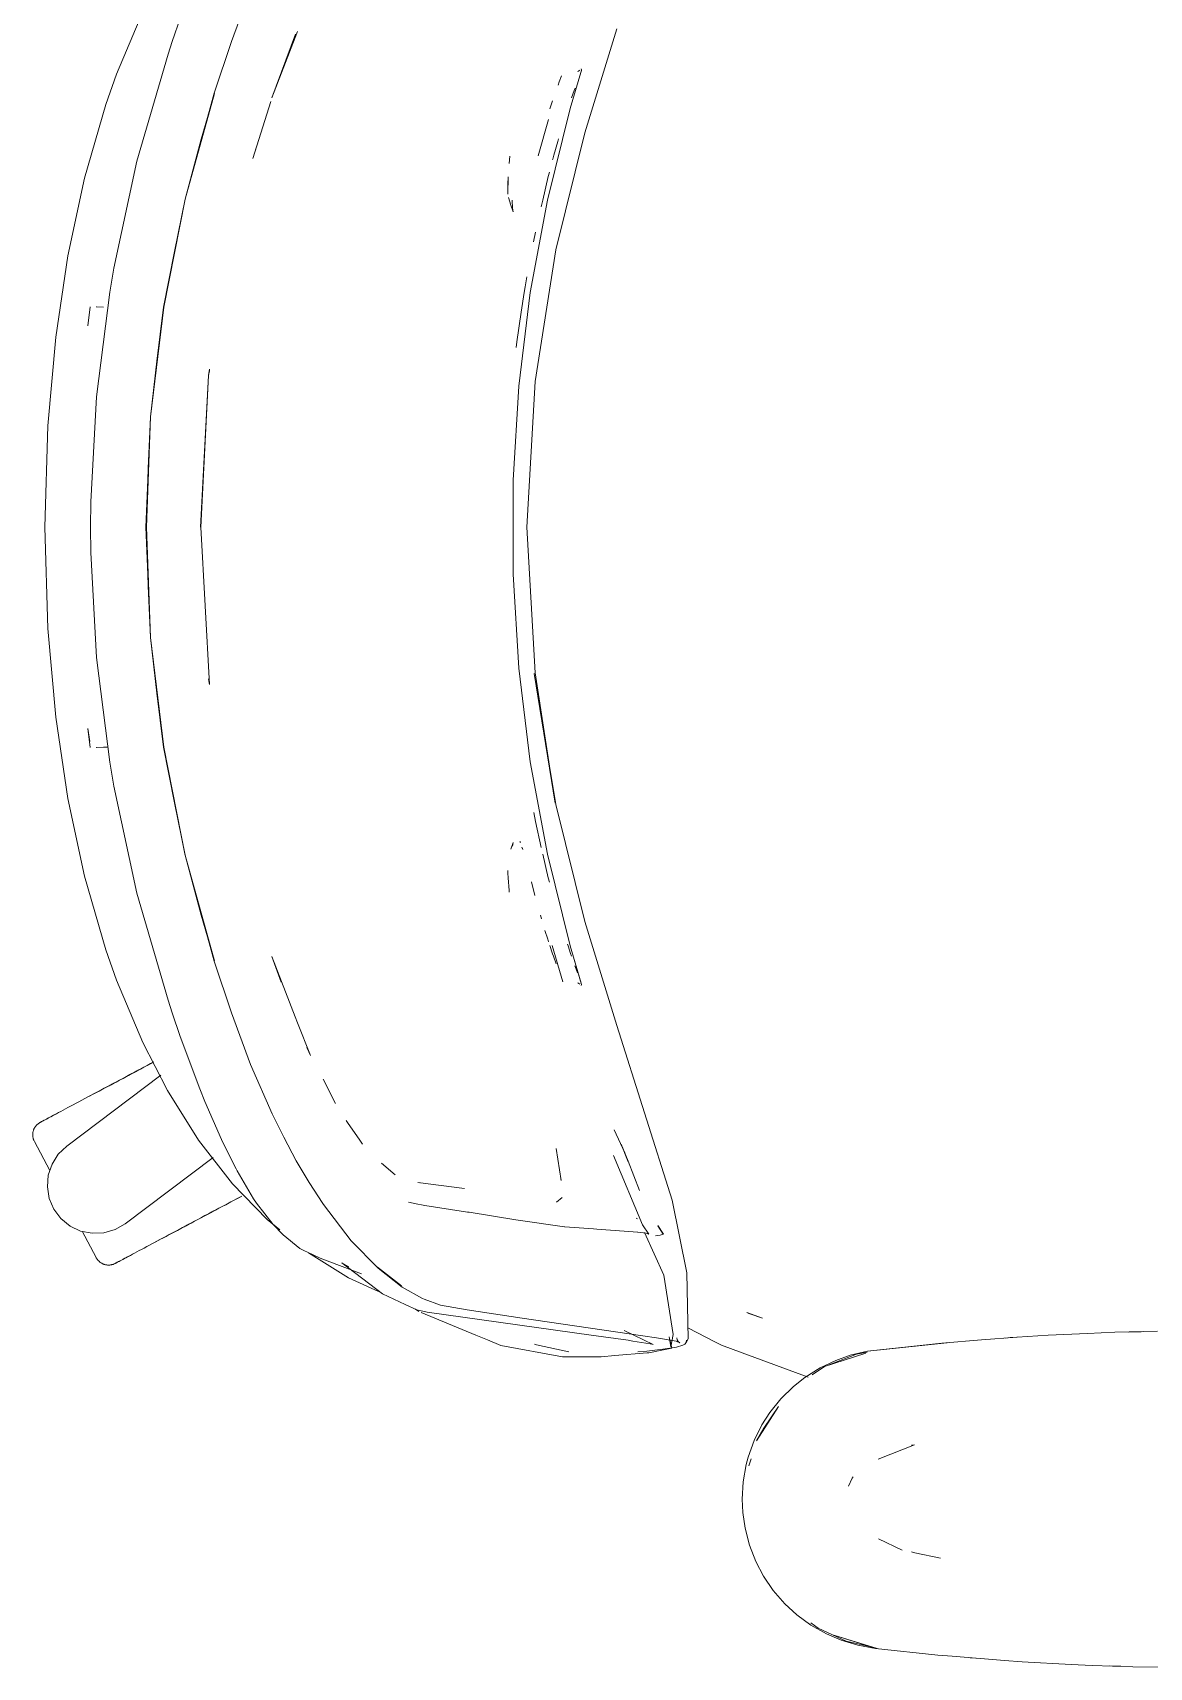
# Model space of a CAD drawing. Header units: millimetres. Extents: x 79795 to 317870, y -36033 to 97293.
# Drawn here: x 185654.2 to 185975.7, y 12498.5 to 12969.3 of the extents above; entities that cross this region are included whole.
import ezdxf

# ---------------------------------------------------------------- set-up
doc = ezdxf.new("R2010")
doc.units = ezdxf.units.MM
doc.header["$MEASUREMENT"] = 0
doc.layers.add('G-IMPT', color=8, linetype='CONTINUOUS', lineweight=9)
doc.layers.add('I-FURN', color=8, linetype='CONTINUOUS', lineweight=9)

msp = doc.modelspace()

# ---------------------------------------------------------------- linework, layer by layer
at = {"layer": 'G-IMPT'}
for p, q in [((185716.95, 12981.61), (185711.49, 12966.73)), ((185678.39, 12957.33), (185685.91, 12975.3)), ((185696.78, 12973.62), (185694.38, 12966.68)), ((185822.38, 12970.42), (185813.2, 12940.44)), ((185693.18, 12963.08), (185694.38, 12966.68)), ((185706.48, 12951.81), (185711.49, 12966.73)), ((185723.08, 12950.47), (185729.9, 12968.88)), ((185723.08, 12950.47), (185729.79, 12967.92)), ((185729.79, 12967.92), (185730.45, 12969.65)), ((185684.24, 12932.25), (185693.18, 12963.08)), ((185675.32, 12948.59), (185678.39, 12957.33)), ((185805.84, 12955.14), (185806.45, 12956.8)), ((185808.97, 12947.39), (185812.04, 12957.82)), ((185811.15, 12958.07), (185811.76, 12958.46)), ((185811.15, 12958.07), (185811.36, 12958.22)), ((185812.11, 12958.09), (185812.04, 12957.82)), ((185812.18, 12958.39), (185812.11, 12958.09)), ((185812.15, 12958.85), (185812.24, 12958.61)), ((185812.24, 12958.61), (185812.18, 12958.39)), ((185698.1, 12921.31), (185706.48, 12951.81)), ((185698.1, 12921.31), (185706.52, 12951.72)), ((185702.75, 12938.56), (185706.52, 12951.72)), ((185805.84, 12955.14), (185805.47, 12954.13)), ((185810.13, 12952.59), (185809.38, 12950.49)), ((185810.13, 12952.59), (185810.37, 12953.25)), ((185675.32, 12948.59), (185669.14, 12927.35)), ((185717.55, 12933), (185722.8, 12949.49)), ((185802.42, 12921.07), (185808.97, 12947.39)), ((185803.13, 12947.38), (185803.85, 12949.6)), ((185802.68, 12944.29), (185799.75, 12933.83)), ((185702.75, 12938.56), (185698.1, 12921.31)), ((185804.27, 12933.97), (185805.39, 12937.96)), ((185804.88, 12906.76), (185813.2, 12940.44)), ((185805.39, 12937.96), (185805.59, 12938.65)), ((185684.24, 12932.25), (185677.57, 12901.46)), ((185717.55, 12933), (185718.62, 12936.43)), ((185791.39, 12931.57), (185791.61, 12933.67)), ((185803.95, 12932.83), (185803.91, 12932.65)), ((185804.27, 12933.97), (185803.95, 12932.83)), ((185669.14, 12927.35), (185664.33, 12904.99)), ((185790.99, 12922.72), (185791.08, 12927.78)), ((185791.08, 12927.78), (185791, 12925.51)), ((185802.65, 12927.81), (185801.1, 12921.06)), ((185802.65, 12927.81), (185802.99, 12929.11)), ((185790.99, 12922.72), (185791, 12925.51)), ((185698.1, 12921.31), (185691.92, 12890.19)), ((185698.1, 12921.31), (185691.93, 12890.26)), ((185698.1, 12921.31), (185695.02, 12906.29)), ((185791.85, 12919.62), (185791.24, 12921.77)), ((185792.53, 12917.67), (185791.85, 12919.62)), ((185792.27, 12920.88), (185792.28, 12921.02)), ((185792.32, 12918.72), (185792.28, 12921.02)), ((185792.32, 12918.72), (185792.53, 12917.67)), ((185802.42, 12921.07), (185797.49, 12894.41)), ((185800.65, 12919.08), (185801.1, 12921.06)), ((185798.44, 12909.04), (185798.98, 12911.85)), ((185664.33, 12904.99), (185660.84, 12881.57)), ((185691.92, 12890.19), (185695.02, 12906.29)), ((185804.88, 12906.76), (185798.89, 12868.84)), ((185676.39, 12894.54), (185677.57, 12901.46)), ((185672.57, 12864.37), (185676.39, 12894.54)), ((185797.49, 12894.41), (185794.19, 12867.49)), ((185794.87, 12888.78), (185795.72, 12894.4)), ((185795.72, 12894.4), (185795.96, 12896.03)), ((185796.52, 12898.93), (185795.96, 12896.03)), ((185670.74, 12890.27), (185670.09, 12884.86)), ((185674.59, 12890.23), (185672.5, 12890.3)), ((185672.5, 12890.3), (185672.61, 12890.3)), ((185688.1, 12858.67), (185691.93, 12890.26)), ((185688.14, 12858.63), (185691.92, 12890.19)), ((185691.92, 12890.19), (185689.98, 12874.71)), ((185794.87, 12888.78), (185793.57, 12880.25)), ((185660.84, 12881.57), (185658.58, 12856)), ((185793.57, 12880.25), (185793.39, 12878.59)), ((185688.14, 12858.63), (185689.98, 12874.71)), ((185704.86, 12870.58), (185705.13, 12872.36)), ((185704.86, 12870.58), (185705.1, 12871.89)), ((185705.14, 12872.13), (185705.1, 12871.89)), ((185702.54, 12826.86), (185704.86, 12870.58)), ((185702.59, 12826.86), (185704.86, 12870.58)), ((185792.54, 12840.42), (185794.19, 12867.49)), ((185798.89, 12868.84), (185796.53, 12826.86)), ((185670.96, 12834.17), (185672.57, 12864.37)), ((185688.1, 12858.67), (185686.77, 12826.86)), ((185688.14, 12858.63), (185687, 12826.86)), ((185687.46, 12843.74), (185688.14, 12858.63)), ((185658.58, 12856), (185657.73, 12826.86)), ((185687.46, 12843.74), (185687, 12826.86)), ((185792.54, 12840.42), (185792.54, 12813.3)), ((185670.96, 12834.17), (185670.86, 12826.86)), ((185657.73, 12826.86), (185658.58, 12797.71)), ((185670.96, 12819.54), (185670.86, 12826.86)), ((185686.77, 12826.86), (185688.1, 12795.04)), ((185688.14, 12795.08), (185687, 12826.86)), ((185687.46, 12809.97), (185687, 12826.86)), ((185702.59, 12826.86), (185705.09, 12781.52)), ((185798.89, 12784.87), (185796.53, 12826.86)), ((185670.96, 12819.54), (185672.57, 12789.34)), ((185688.14, 12795.08), (185687.46, 12809.97)), ((185792.54, 12813.3), (185794.19, 12786.22)), ((185658.58, 12797.71), (185660.84, 12772.14)), ((185688.1, 12795.04), (185691.93, 12763.45)), ((185689.98, 12779), (185688.14, 12795.08)), ((185688.14, 12795.08), (185691.92, 12763.53)), ((185672.57, 12789.34), (185676.39, 12759.17)), ((185797.49, 12759.31), (185794.19, 12786.22)), ((185705.09, 12781.52), (185704.86, 12783.13)), ((185704.86, 12783.13), (185705.1, 12781.82)), ((185705.14, 12781.58), (185705.1, 12781.82)), ((185804.88, 12746.95), (185798.63, 12784.69)), ((185798.63, 12784.69), (185804.62, 12747.33)), ((185798.89, 12784.87), (185804.62, 12747.33)), ((185689.98, 12779), (185691.92, 12763.53)), ((185660.84, 12772.14), (185664.33, 12748.72)), ((185670.74, 12763.44), (185670.09, 12768.86)), ((185670.66, 12765.09), (185670.09, 12768.86)), ((185672.5, 12763.41), (185674.59, 12763.48)), ((185672.5, 12763.41), (185672.61, 12763.41)), ((185675.84, 12763.53), (185674.59, 12763.48)), ((185691.92, 12763.53), (185695.02, 12747.42)), ((185691.92, 12763.53), (185698.14, 12732.28)), ((185698.14, 12732.28), (185691.93, 12763.45)), ((185676.39, 12759.17), (185677.57, 12752.25)), ((185802.42, 12732.64), (185797.49, 12759.31)), ((185669.14, 12726.36), (185664.33, 12748.72)), ((185677.57, 12752.25), (185684.24, 12721.46)), ((185698.1, 12732.4), (185695.02, 12747.42)), ((185798.47, 12744.68), (185798.94, 12742.05)), ((185813.2, 12713.27), (185804.88, 12746.95)), ((185798.94, 12742.05), (185800.65, 12734.63)), ((185792.53, 12736.04), (185791.85, 12734.09)), ((185792.53, 12736.04), (185792.32, 12735)), ((185794.48, 12736.3), (185794.69, 12736.05)), ((185795.09, 12734.66), (185795.34, 12734.03)), ((185795.2, 12734.44), (185795.34, 12734.03)), ((185702.75, 12715.15), (185698.1, 12732.4)), ((185698.1, 12732.4), (185706.52, 12701.99)), ((185698.1, 12732.4), (185706.48, 12701.9)), ((185801.1, 12732.65), (185802.65, 12725.9)), ((185802.42, 12732.64), (185808.97, 12706.32)), ((185675.32, 12705.12), (185669.14, 12726.36)), ((185791, 12727.95), (185791, 12727.25)), ((185791.1, 12725.88), (185791, 12727.25)), ((185791.1, 12725.88), (185791.38, 12722.17)), ((185802.65, 12725.9), (185802.99, 12724.62)), ((185693.18, 12690.63), (185684.24, 12721.46)), ((185791.38, 12722.17), (185791.41, 12721.69)), ((185798.8, 12720.82), (185797.8, 12724.68)), ((185798.8, 12720.82), (185798.41, 12722.35)), ((185702.75, 12715.15), (185706.52, 12701.99)), ((185800.71, 12714.03), (185800.38, 12715.15)), ((185813.2, 12713.27), (185822.38, 12683.3)), ((185802.49, 12708.24), (185801.7, 12710.74)), ((185802.73, 12707.46), (185802.49, 12708.24)), ((185803.88, 12704.02), (185803.11, 12706.33)), ((185803.77, 12706.33), (185806.81, 12695.9)), ((185808.34, 12706.32), (185808.19, 12706.78)), ((185808.34, 12706.32), (185809.07, 12704.1)), ((185808.97, 12706.32), (185812.24, 12695.1)), ((185808.97, 12706.32), (185812.03, 12695.79)), ((185808.97, 12706.32), (185812.08, 12695.5)), ((185678.39, 12696.38), (185675.32, 12705.12)), ((185711.49, 12686.98), (185706.48, 12701.9)), ((185723.08, 12703.24), (185725.8, 12695.81)), ((185723.08, 12703.24), (185729.79, 12685.79)), ((185803.88, 12704.02), (185804.14, 12703.3)), ((185804.9, 12701.14), (185804.14, 12703.3)), ((185809.36, 12703.29), (185809.07, 12704.1)), ((185810.35, 12700.54), (185810.69, 12699.57)), ((185810.69, 12699.57), (185811.09, 12698.5)), ((185678.39, 12696.38), (185685.91, 12678.41)), ((185811.15, 12695.64), (185811.76, 12695.25)), ((185811.15, 12695.64), (185811.36, 12695.49)), ((185812.03, 12695.79), (185812.08, 12695.5)), ((185812.24, 12695.1), (185812.1, 12694.86)), ((185693.18, 12690.63), (185694.38, 12687.03)), ((185696.72, 12680.21), (185694.38, 12687.03)), ((185711.49, 12686.98), (185716.95, 12672.1)), ((185729.79, 12685.79), (185730.45, 12684.06)), ((185730.45, 12684.06), (185734.18, 12674.74)), ((185822.38, 12683.3), (185838.37, 12633.05)), ((185685.91, 12678.41), (185693, 12664.63)), ((185696.72, 12680.21), (185702.32, 12665.13)), ((185734.18, 12674.74), (185733.18, 12676.98)), ((185716.95, 12672.1), (185723.12, 12657.88)), ((185693, 12664.63), (185701.97, 12650.34)), ((185703.8, 12661.45), (185702.32, 12665.13)), ((185741.35, 12660.9), (185737.81, 12667.87)), ((185708.57, 12650.49), (185703.8, 12661.45)), ((185726.51, 12651.15), (185723.12, 12657.88)), ((185744.88, 12655.43), (185744.49, 12656.01)), ((185748.38, 12650.29), (185744.88, 12655.43)), ((185701.97, 12650.34), (185711.78, 12637.74)), ((185708.57, 12650.49), (185708.79, 12650.05)), ((185712.79, 12642.04), (185708.79, 12650.05)), ((185726.51, 12651.15), (185730.08, 12644.36)), ((185748.38, 12650.29), (185749.13, 12649.19)), ((185824.67, 12646.62), (185821.62, 12653.33)), ((185806.34, 12638.71), (185804.94, 12647.87)), ((185829.83, 12625.9), (185821.39, 12645.88)), ((185825.7, 12644.03), (185823.67, 12649.15)), ((185825.69, 12644.24), (185823.67, 12649.14)), ((185823.67, 12649.14), (185825.7, 12644.03)), ((185712.79, 12642.04), (185713.1, 12641.44)), ((185713.1, 12641.44), (185717.83, 12633.44)), ((185733.85, 12638.13), (185730.08, 12644.36)), ((185754.65, 12643.66), (185758.56, 12640.32)), ((185825.69, 12644.24), (185828.94, 12635.77)), ((185721.74, 12627.44), (185711.78, 12637.74)), ((185733.85, 12638.13), (185737.73, 12632.03)), ((185778.5, 12636.38), (185765.15, 12638.16)), ((185765.15, 12638.16), (185765.62, 12638.02)), ((185806.34, 12638.71), (185806.29, 12639.06)), ((185718.69, 12632.15), (185717.83, 12633.44)), ((185723.41, 12626.02), (185718.69, 12632.15)), ((185737.73, 12632.03), (185737.9, 12631.78)), ((185745.92, 12621.34), (185737.9, 12631.78)), ((185762.46, 12632.46), (185764.63, 12632)), ((185764.63, 12632), (185766.61, 12631.58)), ((185767.08, 12631.51), (185766.61, 12631.58)), ((185778.8, 12629.7), (185767.08, 12631.51)), ((185806.69, 12633.76), (185805.05, 12632.48)), ((185842.56, 12612.1), (185838.37, 12633.05)), ((185721.74, 12627.44), (185725.41, 12624.44)), ((185778.8, 12629.7), (185779.41, 12629.61)), ((185779.92, 12629.53), (185779.41, 12629.61)), ((185793.28, 12627.41), (185779.92, 12629.53)), ((185793.28, 12627.41), (185807.35, 12625.38)), ((185828.38, 12627.62), (185827.94, 12627.89)), ((185726.3, 12623), (185723.41, 12626.02)), ((185731.17, 12619.14), (185726.3, 12623)), ((185745.92, 12621.34), (185753.66, 12613.44)), ((185807.43, 12625.37), (185807.35, 12625.38)), ((185807.43, 12625.37), (185815.67, 12624.75)), ((185815.67, 12624.75), (185816.66, 12624.68)), ((185816.66, 12624.68), (185824.52, 12624.12)), ((185824.52, 12624.12), (185828.39, 12623.82)), ((185828.47, 12623.82), (185828.39, 12623.82)), ((185828.47, 12623.82), (185830.86, 12623.52)), ((185831.59, 12623.23), (185829.83, 12625.9)), ((185835.93, 12611.4), (185830.32, 12623.75)), ((185830.87, 12623.52), (185830.86, 12623.52)), ((185830.87, 12623.52), (185831.59, 12623.23)), ((185833.5, 12622.76), (185834.86, 12622.93)), ((185835.79, 12623.23), (185834.2, 12625.69)), ((185834.2, 12625.69), (185835.73, 12623.21)), ((185835.73, 12623.21), (185834.24, 12625.68)), ((185834.86, 12622.93), (185835.73, 12623.21)), ((185835.79, 12623.23), (185835.73, 12623.21)), ((185731.17, 12619.14), (185732.3, 12618.52)), ((185732.3, 12618.52), (185734.74, 12617.35)), ((185745.11, 12610.71), (185733.66, 12617.83)), ((185734.74, 12617.35), (185736.97, 12616.28)), ((185748.87, 12611.77), (185736.97, 12616.28)), ((185743.22, 12615), (185745.25, 12613.84)), ((185743.22, 12615), (185754.92, 12606.06)), ((185753.45, 12613.75), (185760.4, 12608.35)), ((185753.45, 12613.75), (185757.02, 12610.94)), ((185760.62, 12608.02), (185753.66, 12613.44)), ((185842.56, 12612.1), (185842.95, 12593.11)), ((185753.74, 12606.73), (185745.11, 12610.71)), ((185760.4, 12608.35), (185757.02, 12610.94)), ((185760.62, 12608.02), (185766.46, 12604.73)), ((185835.93, 12611.4), (185838.65, 12594.35)), ((185761.44, 12603.02), (185754.92, 12606.06)), ((185761.44, 12603.02), (185764.81, 12601.45)), ((185766.46, 12604.73), (185766.88, 12604.52)), ((185771.67, 12602.77), (185766.88, 12604.52)), ((185771.67, 12602.77), (185779.34, 12601.47)), ((185764.2, 12601.74), (185765.37, 12600.96)), ((185767.8, 12600.8), (185764.81, 12601.45)), ((185766.09, 12600.67), (185781.82, 12594.17)), ((185815.02, 12594.13), (185767.8, 12600.8)), ((185795.11, 12599.07), (185779.34, 12601.47)), ((185825.98, 12594.52), (185795.11, 12599.07)), ((185859.82, 12600.64), (185864.29, 12599.01)), ((185859.82, 12600.64), (185860.41, 12600.38)), ((185864.29, 12599.01), (185860.41, 12600.38)), ((185781.82, 12594.17), (185785.18, 12592.78)), ((185815.02, 12594.13), (185825.68, 12592.69)), ((185832.86, 12591.5), (185824.46, 12595.49)), ((185833.83, 12593.41), (185825.98, 12594.52)), ((185840.1, 12592.3), (185833.83, 12593.41)), ((185837.47, 12593.64), (185837.96, 12590.77)), ((185837.47, 12593.64), (185838.2, 12590.36)), ((185837.96, 12590.77), (185838.65, 12594.35)), ((185839.68, 12593.34), (185839.76, 12592.84)), ((185842.95, 12593.11), (185842.34, 12592.08)), ((185842.88, 12596.3), (185850.79, 12592.16)), ((185937.68, 12593.57), (185927.4, 12592.84)), ((185935.64, 12593.44), (185934.22, 12593.3)), ((185935.64, 12593.44), (185937.54, 12593.53)), ((185937.68, 12593.57), (185946.55, 12594.13)), ((185957.86, 12594.67), (185946.55, 12594.13)), ((185957.86, 12594.67), (185965.74, 12594.97)), ((185978.05, 12595.26), (185965.74, 12594.97)), ((185969.61, 12595.05), (185971.27, 12595.13)), ((185971.27, 12595.13), (185973.35, 12595.12)), ((185789.04, 12591.18), (185785.18, 12592.78)), ((185806.74, 12587.95), (185789.04, 12591.18)), ((185799.3, 12591.4), (185798.72, 12591.55)), ((185808.6, 12589.36), (185799.3, 12591.4)), ((185831.16, 12589.06), (185821.83, 12588.26)), ((185826.98, 12592.47), (185825.68, 12592.69)), ((185826.98, 12592.47), (185832, 12591.64)), ((185830.99, 12589.58), (185828.4, 12589.37)), ((185835.67, 12590.1), (185830.99, 12589.58)), ((185831.16, 12589.06), (185831.63, 12589.11)), ((185831.63, 12589.11), (185835.88, 12589.92)), ((185832.86, 12591.5), (185832, 12591.64)), ((185836.29, 12590.18), (185835.67, 12590.1)), ((185835.88, 12589.92), (185838.2, 12590.36)), ((185836.29, 12590.18), (185839.57, 12590.71)), ((185839.48, 12592.47), (185840.1, 12592.3)), ((185839.48, 12592.47), (185840.58, 12591.91)), ((185841.43, 12591.26), (185839.57, 12590.71)), ((185840.08, 12592.3), (185839.76, 12592.84)), ((185840.08, 12592.3), (185840.58, 12591.91)), ((185841.43, 12591.26), (185841.97, 12591.58)), ((185841.97, 12591.58), (185842.34, 12592.08)), ((185842.47, 12592.7), (185842.34, 12592.08)), ((185842.34, 12592.08), (185842.36, 12592.15)), ((185842.47, 12592.7), (185842.36, 12592.15)), ((185850.79, 12592.16), (185852.55, 12591.24)), ((185858.52, 12589.05), (185852.55, 12591.24)), ((185877.46, 12582.1), (185858.52, 12589.05)), ((185882.21, 12585.11), (185894.06, 12588.92)), ((185891.43, 12588.71), (185883.25, 12585.51)), ((185884.92, 12586.01), (185894.06, 12588.92)), ((185894.56, 12589.51), (185889.6, 12588.35)), ((185894.49, 12589.29), (185891.43, 12588.71)), ((185894.56, 12589.51), (185917.52, 12591.96)), ((185894.56, 12589.51), (185916, 12591.86)), ((185894.56, 12589.51), (185897.38, 12589.84)), ((185917.52, 12591.96), (185897.38, 12589.84)), ((185916, 12591.86), (185927.4, 12592.84)), ((185806.74, 12587.95), (185813.71, 12587.92)), ((185813.71, 12587.92), (185817.88, 12587.92)), ((185821.83, 12588.26), (185817.88, 12587.92)), ((185880.89, 12584.71), (185876.56, 12581.98)), ((185882.21, 12585.11), (185878.63, 12582.68)), ((185880.89, 12584.71), (185885.47, 12586.9)), ((185882.21, 12585.11), (185884.92, 12586.01)), ((185885.47, 12586.9), (185889.6, 12588.35)), ((185869.65, 12575.81), (185873.26, 12579.36)), ((185873.26, 12579.36), (185876.56, 12581.98)), ((185869.65, 12575.81), (185866.46, 12571.84)), ((185862.6, 12563.68), (185868.92, 12573.63)), ((185864.19, 12568.29), (185866.46, 12571.84)), ((185864.76, 12567.36), (185868.92, 12573.63)), ((185861.95, 12563.78), (185864.19, 12568.29)), ((185862.6, 12563.68), (185864.76, 12567.36)), ((185861.95, 12563.78), (185860.24, 12559.01)), ((185908.08, 12562.61), (185897.66, 12558.46)), ((185908.08, 12562.61), (185907.21, 12562.43)), ((185858.8, 12551.93), (185859.68, 12556.88)), ((185859.68, 12556.88), (185860.24, 12559.01)), ((185861.04, 12558.57), (185860.42, 12556.54)), ((185858.5, 12546.89), (185858.8, 12551.93)), ((185889.12, 12550.71), (185890.13, 12552.94)), ((185890.13, 12552.94), (185890.43, 12553.39)), ((185858.5, 12546.89), (185858.67, 12543.04)), ((185859.32, 12538.53), (185858.67, 12543.04)), ((185859.32, 12538.53), (185860.58, 12533.66)), ((185862.42, 12528.95), (185860.58, 12533.66)), ((185897.75, 12535.51), (185904.53, 12532.24)), ((185864.61, 12524.79), (185862.42, 12528.95)), ((185907.21, 12531.73), (185908.15, 12531.48)), ((185915.58, 12529.91), (185908.15, 12531.48)), ((185864.61, 12524.79), (185867.44, 12520.62)), ((185867.44, 12520.62), (185870.76, 12516.78)), ((185874.2, 12513.62), (185870.76, 12516.78)), ((185874.2, 12513.62), (185878.28, 12510.62)), ((185878.24, 12511.31), (185880.35, 12509.72)), ((185882.72, 12508.11), (185878.28, 12510.62)), ((185888.41, 12505.98), (185880.35, 12509.72)), ((185882.72, 12508.11), (185886.96, 12506.3)), ((185897.38, 12503.94), (185884.92, 12507.77)), ((185884.92, 12507.77), (185894.06, 12504.85)), ((185886.96, 12506.3), (185891.82, 12504.83)), ((185888.41, 12505.98), (185896.81, 12504.07)), ((185896.87, 12503.94), (185891.82, 12504.83)), ((185897.38, 12503.94), (185894.06, 12504.85)), ((185914.79, 12502.03), (185896.87, 12503.94)), ((185918.92, 12501.69), (185914.79, 12502.03)), ((185933.98, 12500.44), (185918.92, 12501.69)), ((185925.8, 12501.09), (185924.12, 12501.26)), ((185933.98, 12500.44), (185939.07, 12500.11)), ((185939.07, 12500.11), (185953.21, 12499.3)), ((185959.23, 12499.05), (185953.21, 12499.3)), ((185959.23, 12499.05), (185970.99, 12498.66)), ((185964.12, 12498.91), (185966.05, 12498.8)), ((185966.05, 12498.8), (185967.55, 12498.78)), ((185979.41, 12498.49), (185970.99, 12498.66))]:
    msp.add_line(p, q, dxfattribs=at)
at = {"layer": 'I-FURN'}
for p, q in [((185664.01, 12648.61), (185691.07, 12669)), ((185680.76, 12668.4), (185679.76, 12667.87)), ((185680.22, 12668.11), (185681.22, 12668.65)), ((185681.77, 12668.94), (185680.76, 12668.4)), ((185681.22, 12668.65), (185682.23, 12669.18)), ((185682.77, 12669.47), (185681.77, 12668.94)), ((185682.23, 12669.18), (185683.23, 12669.72)), ((185683.77, 12670), (185682.77, 12669.47)), ((185683.23, 12669.72), (185684.23, 12670.25)), ((185684.77, 12670.53), (185683.77, 12670)), ((185684.23, 12670.25), (185685.23, 12670.78)), ((185685.77, 12671.06), (185684.77, 12670.53)), ((185685.23, 12670.78), (185686.22, 12671.3)), ((185686.75, 12671.59), (185685.77, 12671.06)), ((185686.22, 12671.3), (185687.21, 12671.83)), ((185687.73, 12672.11), (185686.75, 12671.59)), ((185687.21, 12671.83), (185688.18, 12672.35)), ((185688.7, 12672.62), (185687.73, 12672.11)), ((185688.18, 12672.35), (185689.14, 12672.86)), ((185671.96, 12663.72), (185671.03, 12663.23)), ((185671.46, 12663.45), (185672.39, 12663.95)), ((185672.89, 12664.22), (185671.96, 12663.72)), ((185672.39, 12663.95), (185673.33, 12664.45)), ((185673.85, 12664.72), (185672.89, 12664.22)), ((185673.33, 12664.45), (185674.29, 12664.96)), ((185674.81, 12665.24), (185673.85, 12664.72)), ((185674.29, 12664.96), (185675.26, 12665.47)), ((185675.78, 12665.75), (185674.81, 12665.24)), ((185675.26, 12665.47), (185676.24, 12665.99)), ((185676.77, 12666.28), (185675.78, 12665.75)), ((185676.24, 12665.99), (185677.22, 12666.52)), ((185677.76, 12666.8), (185676.77, 12666.28)), ((185677.22, 12666.52), (185678.22, 12667.05)), ((185678.76, 12667.33), (185677.76, 12666.8)), ((185678.22, 12667.05), (185679.22, 12667.58)), ((185679.76, 12667.87), (185678.76, 12667.33)), ((185679.22, 12667.58), (185680.22, 12668.11)), ((185663.65, 12659.3), (185662.96, 12658.94)), ((185664.38, 12659.69), (185663.65, 12659.3)), ((185665.13, 12660.09), (185664.38, 12659.69)), ((185665.9, 12660.5), (185665.13, 12660.09)), ((185666.7, 12660.93), (185665.9, 12660.5)), ((185667.53, 12661.36), (185666.7, 12660.93)), ((185668.37, 12661.81), (185667.53, 12661.36)), ((185669.24, 12662.28), (185668.37, 12661.81)), ((185670.13, 12662.75), (185669.24, 12662.28)), ((185671.03, 12663.23), (185670.13, 12662.75)), ((185670.54, 12662.97), (185671.46, 12663.45)), ((185655, 12654.25), (185655.09, 12654.37)), ((185655.09, 12654.37), (185655.2, 12654.5)), ((185655.2, 12654.5), (185655.3, 12654.62)), ((185655.3, 12654.62), (185655.42, 12654.73)), ((185655.42, 12654.73), (185655.53, 12654.84)), ((185655.53, 12654.84), (185655.66, 12654.95)), ((185655.66, 12654.95), (185655.78, 12655.05)), ((185655.78, 12655.05), (185655.91, 12655.15)), ((185655.91, 12655.15), (185656.04, 12655.24)), ((185656.04, 12655.24), (185656.18, 12655.32)), ((185656.18, 12655.32), (185656.32, 12655.4)), ((185656.32, 12655.4), (185656.36, 12655.43)), ((185656.41, 12655.45), (185656.36, 12655.43)), ((185656.36, 12655.43), (185656.38, 12655.44)), ((185656.36, 12655.43), (185656.36, 12655.43)), ((185656.38, 12655.44), (185656.44, 12655.47)), ((185656.49, 12655.49), (185656.41, 12655.45)), ((185656.44, 12655.47), (185656.54, 12655.52)), ((185656.61, 12655.56), (185656.49, 12655.49)), ((185656.54, 12655.52), (185656.68, 12655.6)), ((185656.77, 12655.65), (185656.61, 12655.56)), ((185656.68, 12655.6), (185656.86, 12655.69)), ((185656.97, 12655.75), (185656.77, 12655.65)), ((185656.86, 12655.69), (185657.08, 12655.81)), ((185657.21, 12655.88), (185656.97, 12655.75)), ((185657.08, 12655.81), (185657.34, 12655.95)), ((185657.49, 12656.03), (185657.21, 12655.88)), ((185657.34, 12655.95), (185657.63, 12656.1)), ((185657.81, 12656.2), (185657.49, 12656.03)), ((185657.63, 12656.1), (185657.97, 12656.28)), ((185658.17, 12656.39), (185657.81, 12656.2)), ((185657.97, 12656.28), (185658.34, 12656.48)), ((185658.56, 12656.6), (185658.17, 12656.39)), ((185658.34, 12656.48), (185658.75, 12656.7)), ((185658.99, 12656.82), (185658.56, 12656.6)), ((185658.75, 12656.7), (185659.2, 12656.94)), ((185659.45, 12657.07), (185658.99, 12656.82)), ((185659.2, 12656.94), (185659.68, 12657.19)), ((185659.96, 12657.34), (185659.45, 12657.07)), ((185659.68, 12657.19), (185660.2, 12657.47)), ((185660.49, 12657.62), (185659.96, 12657.34)), ((185660.2, 12657.47), (185660.75, 12657.76)), ((185661.06, 12657.93), (185660.49, 12657.62)), ((185660.75, 12657.76), (185661.33, 12658.07)), ((185661.66, 12658.25), (185661.06, 12657.93)), ((185662.3, 12658.58), (185661.66, 12658.25)), ((185662.96, 12658.94), (185662.3, 12658.58)), ((185654.22, 12651.99), (185654.23, 12652.15)), ((185654.22, 12651.83), (185654.22, 12651.99)), ((185654.22, 12651.67), (185654.22, 12651.83)), ((185654.24, 12651.51), (185654.22, 12651.67)), ((185654.23, 12652.15), (185654.24, 12652.31)), ((185654.24, 12652.31), (185654.27, 12652.47)), ((185654.25, 12651.35), (185654.24, 12651.51)), ((185654.28, 12651.19), (185654.25, 12651.35)), ((185654.27, 12652.47), (185654.29, 12652.63)), ((185654.31, 12651.03), (185654.28, 12651.19)), ((185654.29, 12652.63), (185654.33, 12652.79)), ((185654.34, 12650.87), (185654.31, 12651.03)), ((185654.33, 12652.79), (185654.37, 12652.95)), ((185654.39, 12650.72), (185654.34, 12650.87)), ((185654.37, 12652.95), (185654.41, 12653.1)), ((185654.44, 12650.57), (185654.39, 12650.72)), ((185654.41, 12653.1), (185654.47, 12653.25)), ((185654.49, 12650.41), (185654.44, 12650.57)), ((185654.47, 12653.25), (185654.52, 12653.4)), ((185654.55, 12650.27), (185654.49, 12650.41)), ((185654.52, 12653.4), (185654.59, 12653.55)), ((185654.62, 12650.12), (185654.55, 12650.27)), ((185654.59, 12653.55), (185654.66, 12653.7)), ((185654.69, 12649.97), (185654.62, 12650.12)), ((185654.66, 12653.7), (185654.74, 12653.84)), ((185654.69, 12649.97), (185659.16, 12641.57)), ((185654.74, 12653.84), (185654.82, 12653.98)), ((185654.82, 12653.98), (185654.9, 12654.11)), ((185654.9, 12654.11), (185655, 12654.25)), ((185659.78, 12643.41), (185661.58, 12646.27)), ((185661.58, 12646.27), (185664.01, 12648.61)), ((185706.16, 12645.33), (185680.85, 12626.26)), ((185658.45, 12636.85), (185658.71, 12640.21)), ((185658.71, 12640.21), (185659.78, 12643.41)), ((185658.99, 12633.52), (185658.45, 12636.85)), ((185660.32, 12630.42), (185658.99, 12633.52)), ((185708.35, 12630.97), (185707.36, 12630.45)), ((185707.82, 12630.69), (185708.8, 12631.21)), ((185709.33, 12631.49), (185708.35, 12630.97)), ((185708.8, 12631.21), (185709.78, 12631.73)), ((185710.3, 12632.01), (185709.33, 12631.49)), ((185709.78, 12631.73), (185710.74, 12632.24)), ((185711.26, 12632.52), (185710.3, 12632.01)), ((185710.74, 12632.24), (185711.69, 12632.75)), ((185712.2, 12633.02), (185711.26, 12632.52)), ((185711.69, 12632.75), (185712.63, 12633.25)), ((185713.13, 12633.51), (185712.2, 12633.02)), ((185712.63, 12633.25), (185713.55, 12633.74)), ((185714.04, 12634), (185713.13, 12633.51)), ((185713.55, 12633.74), (185714.46, 12634.22)), ((185662.35, 12627.72), (185660.32, 12630.42)), ((185664.96, 12625.59), (185662.35, 12627.72)), ((185680.85, 12626.26), (185677.93, 12624.56)), ((185699.35, 12626.19), (185698.36, 12625.66)), ((185698.82, 12625.9), (185699.81, 12626.43)), ((185700.35, 12626.72), (185699.35, 12626.19)), ((185699.81, 12626.43), (185700.81, 12626.96)), ((185701.35, 12627.25), (185700.35, 12626.72)), ((185700.81, 12626.96), (185701.81, 12627.5)), ((185702.36, 12627.79), (185701.35, 12627.25)), ((185701.81, 12627.5), (185702.82, 12628.03)), ((185703.36, 12628.32), (185702.36, 12627.79)), ((185702.82, 12628.03), (185703.82, 12628.57)), ((185704.37, 12628.85), (185703.36, 12628.32)), ((185703.82, 12628.57), (185704.83, 12629.1)), ((185705.37, 12629.39), (185704.37, 12628.85)), ((185704.83, 12629.1), (185705.83, 12629.63)), ((185706.37, 12629.92), (185705.37, 12629.39)), ((185705.83, 12629.63), (185706.83, 12630.16)), ((185707.36, 12630.45), (185706.37, 12629.92)), ((185706.83, 12630.16), (185707.82, 12630.69)), ((185668.01, 12624.15), (185664.96, 12625.59)), ((185671.32, 12623.48), (185668.01, 12624.15)), ((185668.47, 12624.06), (185672.5, 12616.48)), ((185674.69, 12623.62), (185671.32, 12623.48)), ((185677.93, 12624.56), (185674.69, 12623.62)), ((185689.51, 12620.95), (185690.37, 12621.41)), ((185690.84, 12621.66), (185689.97, 12621.2)), ((185690.37, 12621.41), (185691.24, 12621.88)), ((185691.72, 12622.13), (185690.84, 12621.66)), ((185691.24, 12621.88), (185692.14, 12622.35)), ((185692.63, 12622.61), (185691.72, 12622.13)), ((185692.14, 12622.35), (185693.05, 12622.84)), ((185693.55, 12623.1), (185692.63, 12622.61)), ((185693.05, 12622.84), (185693.98, 12623.33)), ((185694.49, 12623.6), (185693.55, 12623.1)), ((185693.98, 12623.33), (185694.93, 12623.83)), ((185695.44, 12624.11), (185694.49, 12623.6)), ((185694.93, 12623.83), (185695.88, 12624.34)), ((185696.41, 12624.62), (185695.44, 12624.11)), ((185695.88, 12624.34), (185696.85, 12624.86)), ((185697.38, 12625.14), (185696.41, 12624.62)), ((185696.85, 12624.86), (185697.83, 12625.38)), ((185698.36, 12625.66), (185697.38, 12625.14)), ((185697.83, 12625.38), (185698.82, 12625.9)), ((185681.55, 12616.72), (185681.05, 12616.46)), ((185681.28, 12616.58), (185681.79, 12616.85)), ((185682.09, 12617.01), (185681.55, 12616.72)), ((185681.79, 12616.85), (185682.34, 12617.14)), ((185682.66, 12617.31), (185682.09, 12617.01)), ((185682.34, 12617.14), (185682.93, 12617.45)), ((185682.93, 12617.45), (185683.54, 12617.78)), ((185683.54, 12617.78), (185684.19, 12618.13)), ((185684.19, 12618.13), (185684.87, 12618.49)), ((185684.87, 12618.49), (185685.58, 12618.86)), ((185685.58, 12618.86), (185686.31, 12619.25)), ((185686.31, 12619.25), (185687.07, 12619.66)), ((185687.07, 12619.66), (185687.86, 12620.08)), ((185687.86, 12620.08), (185688.67, 12620.51)), ((185688.67, 12620.51), (185689.51, 12620.95)), ((185689.97, 12621.2), (185689.12, 12620.75)), ((185672.52, 12616.44), (185672.5, 12616.48)), ((185672.6, 12616.3), (185672.52, 12616.44)), ((185672.69, 12616.16), (185672.6, 12616.3)), ((185672.78, 12616.03), (185672.69, 12616.16)), ((185672.88, 12615.9), (185672.78, 12616.03)), ((185672.98, 12615.77), (185672.88, 12615.9)), ((185673.08, 12615.65), (185672.98, 12615.77)), ((185673.19, 12615.54), (185673.08, 12615.65)), ((185673.31, 12615.42), (185673.19, 12615.54)), ((185673.43, 12615.32), (185673.31, 12615.42)), ((185673.55, 12615.21), (185673.43, 12615.32)), ((185673.68, 12615.11), (185673.55, 12615.21)), ((185673.81, 12615.02), (185673.68, 12615.11)), ((185673.95, 12614.94), (185673.81, 12615.02)), ((185674.09, 12614.85), (185673.95, 12614.94)), ((185674.23, 12614.78), (185674.09, 12614.85)), ((185674.38, 12614.71), (185674.23, 12614.78)), ((185674.52, 12614.64), (185674.38, 12614.71)), ((185674.67, 12614.58), (185674.52, 12614.64)), ((185674.83, 12614.53), (185674.67, 12614.58)), ((185674.98, 12614.49), (185674.83, 12614.53)), ((185675.14, 12614.45), (185674.98, 12614.49)), ((185675.3, 12614.41), (185675.14, 12614.45)), ((185675.45, 12614.38), (185675.3, 12614.41)), ((185675.61, 12614.36), (185675.45, 12614.38)), ((185675.77, 12614.35), (185675.61, 12614.36)), ((185675.94, 12614.34), (185675.77, 12614.35)), ((185676.1, 12614.34), (185675.94, 12614.34)), ((185676.26, 12614.34), (185676.1, 12614.34)), ((185676.42, 12614.35), (185676.26, 12614.34)), ((185676.58, 12614.37), (185676.42, 12614.35)), ((185676.74, 12614.4), (185676.58, 12614.37)), ((185676.9, 12614.43), (185676.74, 12614.4)), ((185677.05, 12614.46), (185676.9, 12614.43)), ((185677.21, 12614.5), (185677.05, 12614.46)), ((185677.36, 12614.55), (185677.21, 12614.5)), ((185677.51, 12614.61), (185677.36, 12614.55)), ((185677.66, 12614.67), (185677.51, 12614.61)), ((185677.81, 12614.74), (185677.66, 12614.67)), ((185677.95, 12614.81), (185677.81, 12614.74)), ((185677.95, 12614.81), (185677.97, 12614.82)), ((185677.96, 12614.81), (185677.95, 12614.81)), ((185678, 12614.84), (185677.96, 12614.81)), ((185677.97, 12614.82), (185678.03, 12614.85)), ((185678.08, 12614.88), (185678, 12614.84)), ((185678.03, 12614.85), (185678.13, 12614.91)), ((185678.21, 12614.94), (185678.08, 12614.88)), ((185678.13, 12614.91), (185678.27, 12614.98)), ((185678.37, 12615.03), (185678.21, 12614.94)), ((185678.27, 12614.98), (185678.45, 12615.08)), ((185678.57, 12615.14), (185678.37, 12615.03)), ((185678.45, 12615.08), (185678.67, 12615.19)), ((185678.81, 12615.26), (185678.57, 12615.14)), ((185678.67, 12615.19), (185678.93, 12615.33)), ((185679.09, 12615.41), (185678.81, 12615.26)), ((185678.93, 12615.33), (185679.23, 12615.49)), ((185679.41, 12615.58), (185679.09, 12615.41)), ((185679.23, 12615.49), (185679.57, 12615.67)), ((185679.76, 12615.77), (185679.41, 12615.58)), ((185679.57, 12615.67), (185679.94, 12615.86)), ((185680.15, 12615.98), (185679.76, 12615.77)), ((185679.94, 12615.86), (185680.35, 12616.08)), ((185680.58, 12616.21), (185680.15, 12615.98)), ((185680.35, 12616.08), (185680.79, 12616.32)), ((185681.05, 12616.46), (185680.58, 12616.21)), ((185680.79, 12616.32), (185681.28, 12616.58))]:
    msp.add_line(p, q, dxfattribs=at)

doc.saveas('drawing.dxf')
